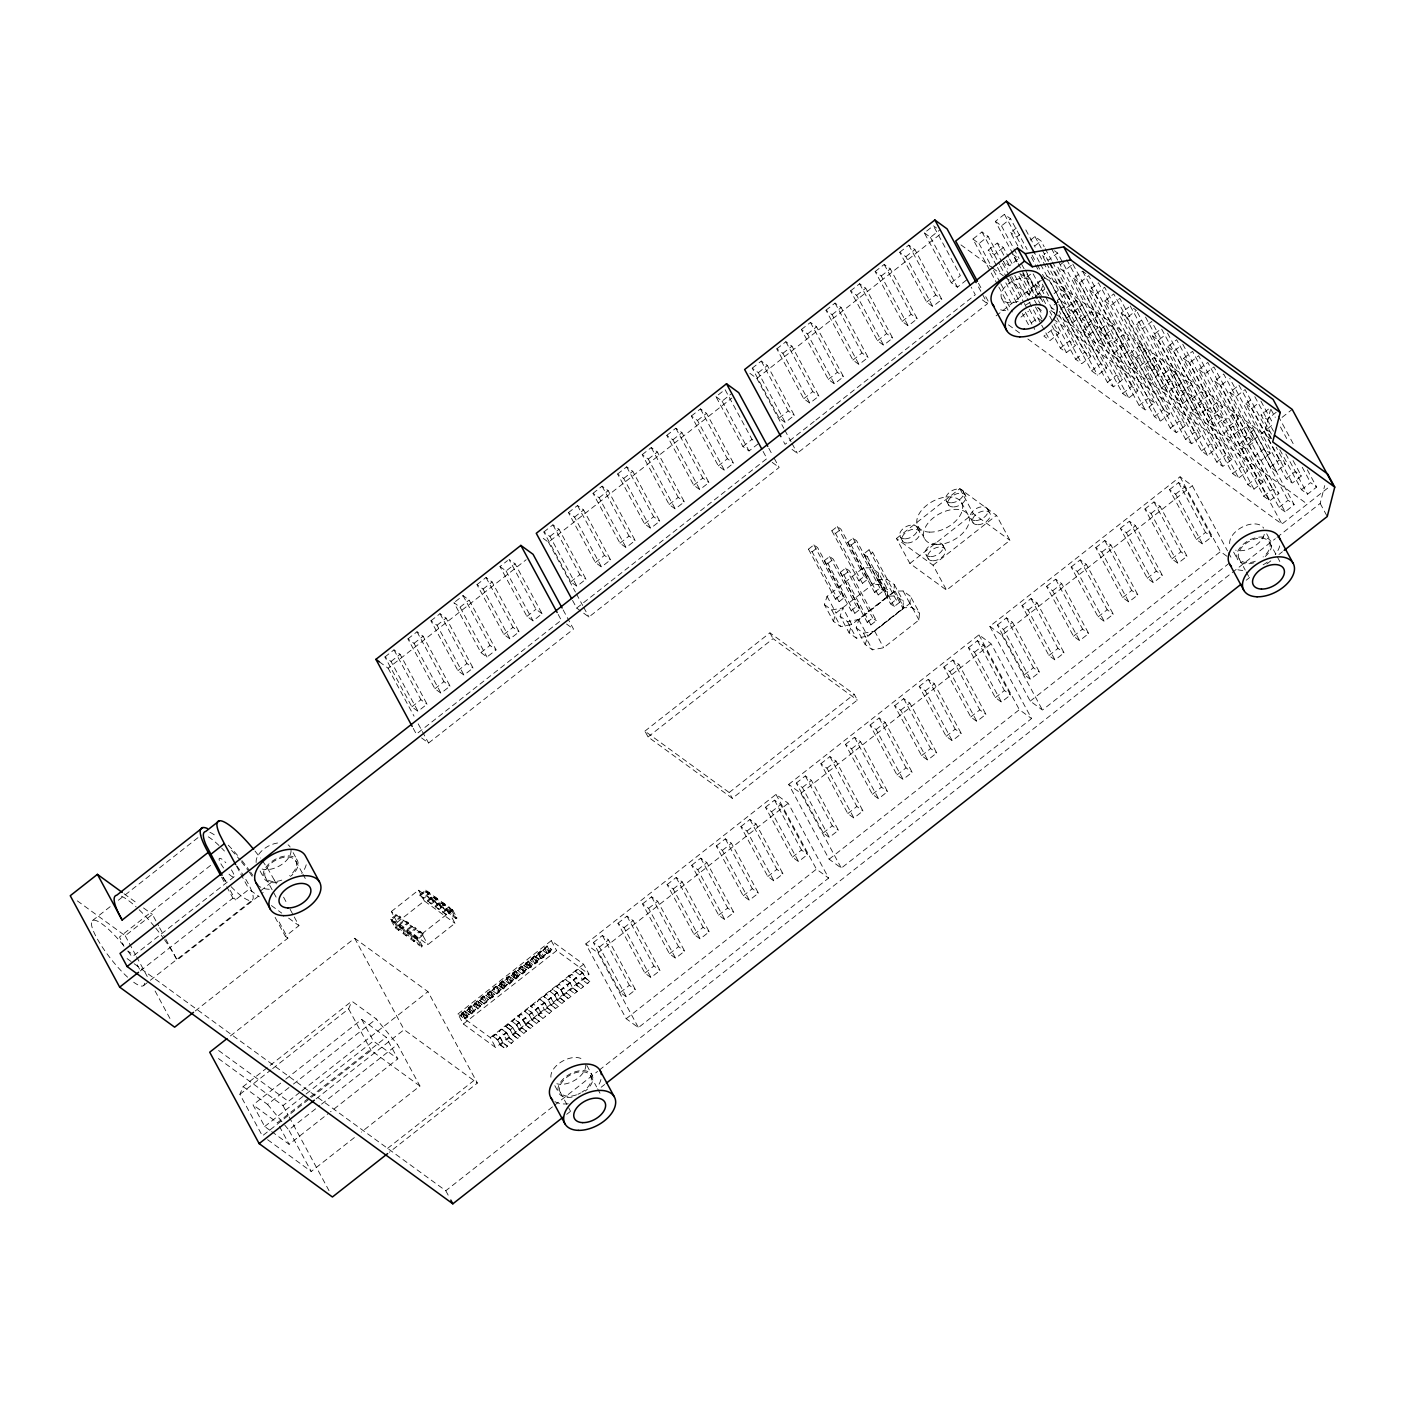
<?xml version="1.0" encoding="UTF-8"?>
<svg xmlns="http://www.w3.org/2000/svg" width="1405" height="1405" viewBox="0 0 1405 1405"><rect width="100%" height="100%" fill="white"/><g stroke="black" fill="none" stroke-linecap="round" stroke-linejoin="round"><path stroke-width="0.75" stroke-dasharray="5 3.75" d="M878.652 573.082L878.195 580.107L887.187 596.739L887.626 589.696L878.652 573.082L871.311 567.743L863.25 567.901L827.053 596.352L824.384 604.624L833.376 621.256L840.699 626.595L851.852 624.505L887.978 596.142L896.039 595.983L903.362 601.322L902.923 608.347L867.588 636.131L856.435 638.204L849.112 632.865L840.12 616.251L842.772 607.979L831.725 609.963L824.384 604.624M833.376 621.256L836.028 612.984L878.986 579.527L887.047 579.369L894.37 584.708L893.931 591.733L858.596 619.5L847.443 621.59L840.12 616.251M918.975 619.974L910.001 603.36L910.44 596.317L903.116 590.978L895.038 591.136L858.841 619.605L856.189 627.859L865.164 644.491L872.505 649.83L883.657 647.74L918.975 619.974L919.432 612.931L910.44 596.317M1270.682 438.184L1265.624 428.841L1270.436 409.944M1277.057 537.307L1320.173 503.429L1324.722 485.586M849.112 632.865L851.764 624.593L842.877 607.891M865.164 644.491L867.833 636.219L904.03 607.75L912.091 607.592L919.432 612.931M419.937 1086.03L371.078 1050.431L262.366 1135.89L239.904 1094.337L243.135 1086.609L351.847 1001.168L376.277 1018.959L397.475 1044.477L419.937 1086.03L361.278 1132.149M272.693 1068.573L348.616 1008.895L351.847 1001.168M384.917 656.978L393.98 649.865L400.091 654.308L427.05 704.168L417.988 711.299L411.876 706.838L384.917 656.978L391.029 661.439L417.988 711.299M407.924 638.889L416.986 631.776L423.098 636.219L450.057 686.079L440.994 693.209L434.883 688.749L407.924 638.889L414.036 643.35L440.994 693.209M430.931 620.799L439.993 613.686L446.105 618.13L473.064 667.99L464.001 675.12L457.907 670.659L430.931 620.799L437.043 625.26L464.001 675.12M455.466 601.533L463.018 595.597L469.112 600.04L496.07 649.9L487.008 657.031L480.914 652.587L453.956 602.727L460.05 607.171L487.008 657.031M476.962 584.638L486.025 577.508L492.119 581.969L519.095 631.828L510.033 638.941L503.921 634.498L476.962 584.638L483.074 589.081L510.033 638.941M542.102 613.739L535.99 609.278L509.031 559.418L515.143 563.879L542.102 613.739L533.039 620.852L526.928 616.409L499.969 566.549L507.521 560.613M543.84 531.968L552.903 524.838L559.014 529.299L585.973 579.159L576.911 586.271L570.799 581.828L543.84 531.968L549.952 536.411L576.911 586.271M568.428 512.632L577.49 505.519L583.602 509.962L610.56 559.822L601.498 566.953L595.386 562.492L568.428 512.632L574.54 517.093L601.498 566.953M593.015 493.313L602.078 486.183L608.189 490.644L635.148 540.504L626.086 547.616L619.974 543.173L593.015 493.313L599.127 497.756L626.086 547.616M617.603 473.994L626.665 466.864L632.777 471.307L659.735 521.167L650.673 528.298L644.561 523.854L617.603 473.994L623.715 478.438L650.673 528.298M642.19 454.658L651.253 447.545L657.364 451.989L684.323 501.848L675.261 508.961L669.149 504.518L642.19 454.658L648.302 459.101L675.261 508.961M666.778 435.339L675.84 428.209L681.952 432.67L708.91 482.53L699.848 489.643L693.736 485.199L666.778 435.339L672.89 439.783L699.848 489.643M691.365 416.003L700.428 408.89L706.539 413.333L733.498 463.193L724.436 470.324L718.324 465.863L691.365 416.003L697.477 420.464L724.436 470.324M758.103 443.857L749.041 450.97L742.929 446.527L715.97 396.667L725.033 389.554L751.991 439.414L755.047 441.627M752.202 368.18L761.264 361.067L767.376 365.511L794.334 415.371L785.272 422.501L779.16 418.04L752.202 368.18L758.314 372.641L785.272 422.501M776.789 348.861L785.852 341.731L791.963 346.192L818.922 396.052L809.86 403.165L803.748 398.721L776.789 348.861L782.901 353.305L809.86 403.165M801.377 329.525L810.439 322.412L816.551 326.856L843.509 376.716L834.447 383.846L828.335 379.385L801.377 329.525L807.489 333.986L834.447 383.846M825.964 310.206L835.027 303.076L841.138 307.537L868.097 357.397L859.035 364.51L852.923 360.066L825.964 310.206L832.076 314.65L859.035 364.51M850.552 290.888L859.614 283.757L865.726 288.201L892.684 338.061L883.622 345.191L877.51 340.748L850.552 290.888L856.664 295.331L883.622 345.191M875.139 271.551L884.202 264.439L890.313 268.882L917.272 318.742L908.21 325.855L902.098 321.411L875.139 271.551L881.251 275.995L908.21 325.855M899.727 252.233L908.789 245.102L914.901 249.563L941.859 299.423L932.797 306.536L926.685 302.093L899.727 252.233L905.839 256.676L932.797 306.536M966.464 280.069L957.402 287.2L951.29 282.739L924.332 232.879L933.394 225.766L936.45 227.996M391.029 661.439L400.091 654.308M414.036 643.35L423.098 636.219M437.043 625.26L446.105 618.13M460.05 607.171L469.112 600.04M483.074 589.081L492.119 581.969M499.969 566.549L506.081 570.992L515.143 563.879M549.952 536.411L559.014 529.299M574.54 517.093L583.602 509.962M599.127 497.756L608.189 490.644M623.715 478.438L632.777 471.307M648.302 459.101L657.364 451.989M672.89 439.783L681.952 432.67M697.477 420.464L706.539 413.333M715.97 396.667L722.082 401.11L731.144 393.997M758.314 372.641L767.376 365.511M782.901 353.305L791.963 346.192M807.489 333.986L816.551 326.856M832.076 314.65L841.138 307.537M856.664 295.331L865.726 288.201M881.251 275.995L890.313 268.882M905.839 256.676L914.901 249.563M924.332 232.879L930.444 237.34L939.506 230.209M379.403 661.878L388.131 668.236L526.173 559.734M543.243 538.378L548.477 542.19L731.865 398.054M749.866 373.326L756.838 378.419L940.226 234.266M92.467 920.574L111.452 905.663M118.354 900.236L201.178 835.132M997.796 285.092L972.91 239.078L981.972 231.948L988.084 236.391L1001.554 261.33M1017.15 261.681L995.372 221.41L1004.434 214.298L1010.546 218.741L1027.125 249.423M972.91 239.078L979.022 243.522L988.084 236.391M995.372 221.41L1001.484 225.871L1010.546 218.741M996.479 265.527L988.172 250.195L997.234 243.065L1003.346 247.526L1008.527 257.115M1017.905 245.963L1010.634 232.545L1016.676 227.786M411.876 706.838L420.938 699.725L427.05 704.168M434.883 688.749L443.945 681.636L450.057 686.079M457.907 670.659L466.952 663.546L473.064 667.99M480.914 652.587L489.976 645.457L496.07 649.9M503.921 634.498L512.983 627.368L519.095 631.828M526.928 616.409L535.99 609.278M570.799 581.828L579.861 574.698L585.973 579.159M595.386 562.492L604.449 555.379L610.56 559.822M619.974 543.173L629.036 536.06L635.148 540.504M644.561 523.854L653.624 516.724L659.735 521.167M669.149 504.518L678.211 497.405L684.323 501.848M693.736 485.199L702.799 478.069L708.91 482.53M718.324 465.863L727.386 458.75L733.498 463.193M742.929 446.527L751.991 439.414M779.16 418.04L788.223 410.927L794.334 415.371M803.748 398.721L812.81 391.591L818.922 396.052M828.335 379.385L837.398 372.272L843.509 376.716M852.923 360.066L861.985 352.954L868.097 357.397M877.51 340.748L886.573 333.617L892.684 338.061M902.098 321.411L911.16 314.299L917.272 318.742M926.685 302.093L935.748 294.962L941.859 299.423M951.29 282.739L960.353 275.626L933.394 225.766M210.574 865.41L119.513 936.995L123.974 946.32M77.345 900.886L125.221 935.765L152.39 914.392L158.572 925.825M1003.346 247.526L994.283 254.639L988.172 250.195M1019.767 234.617L1016.746 236.988L1010.634 232.545M1030.445 240.097L1034.976 236.532L1041.07 240.993L1044.178 246.736M1035.028 245.734L1041.07 240.993M234.161 876.702L133.949 955.435L127.855 950.992M572.555 600.427L576.7 608.084L766.937 458.557L762.792 450.882M814.198 421.412L785.061 444.314L781.953 438.553M815.919 420.06L975.316 294.769L971.154 287.094M1045.513 261.418L1042.405 255.675L1045.425 253.304M421.588 737.941L428.56 743.034L573.521 629.089L567.286 617.585M583.69 613.177L588.923 616.988L779.16 467.444L773.979 457.854M792.051 449.389L797.285 453.2L987.522 303.673L977.16 284.495M140.272 970.943L232.914 898.129L235.425 899.955L249.019 889.26L259.345 896.794M1030.567 274.221L1026.036 277.786L1021.47 274.449M1098.008 327.786L1091.896 323.343L1082.833 330.456L1088.945 334.917L1098.008 327.786L1057.561 253.005L1048.499 260.118L1042.405 255.675M260.733 890.752L274.309 880.074L268.636 870.134A48.385 10.66 51.8 0 0 261.646 859.755M143.433 985.695L148.614 981.621M150.335 980.269L252.145 900.236M1045.583 303.62L1035.204 284.442L1039.735 280.895M1072.84 264.122L1113.269 338.921L1104.207 346.034L1098.113 341.591L1057.666 266.792L1065.218 260.856M996.11 315.844L1043.458 278.629M164.543 939.769A53.267 11.749 51.8 0 1 177.1 960.107L263.174 892.456M1071.33 265.317L1063.778 271.253L1057.666 266.792M1035.819 296.209L1044.863 289.079M1020.961 317.126L1028.513 311.19M1054.101 293.645L1060.143 288.903L1066.255 293.346L1106.683 368.145L1097.639 375.258L1091.527 370.815L1059.388 311.366M1073.543 278.366L1079.655 282.809L1088.717 275.696L1129.146 350.477L1120.084 357.608L1113.989 353.147L1073.543 278.366L1082.605 271.235L1087.189 274.572M1066.255 293.346L1057.192 300.459L1097.639 375.258M1054.101 304.955L1060.143 300.213L1066.255 304.657L1060.213 309.399M1066.957 307.59L1076.019 300.459L1082.131 304.92L1122.577 379.701L1113.515 386.832L1107.403 382.371L1066.957 307.59L1073.069 312.033L1113.515 386.832M1154.33 402.831L1113.884 328.05L1107.772 323.607L1098.728 330.719L1139.156 405.518L1145.268 409.961L1154.33 402.831L1148.219 398.388L1089.419 289.922L1098.482 282.809L1169.592 413.966L1160.53 421.079L1154.436 416.635L1113.989 341.837L1123.052 334.724L1129.163 339.167L1120.101 346.297L1113.989 341.837M1073.069 312.033L1082.131 304.92M1089.419 289.922L1095.531 294.383L1104.593 287.252L1145.022 362.051L1135.978 369.164L1129.866 364.72L1138.928 357.608L1145.022 362.051M1066.342 318.443L1075.405 311.33L1081.516 315.774L1072.454 322.904L1066.342 318.443L1061.161 308.872M275.099 917.342L285.373 936.327L298.966 925.649L288.692 906.664M195.225 1010.985L287.885 938.154L277.575 919.116M1059.054 333.442L1052.942 328.981L1043.88 336.111L1049.992 340.554L1059.054 333.442L1053.873 323.853M1082.236 318.707L1091.299 311.594L1097.393 316.037L1088.331 323.15L1082.236 318.707L1122.665 393.505L1128.777 397.949L1137.839 390.818L1079.655 282.809M1169.592 413.966L1163.481 409.505L1104.699 301.056L1113.744 293.926L1154.19 368.725L1160.302 373.168L1151.239 380.298L1145.128 375.838L1154.19 368.725M1060.371 348.124L1069.433 340.993L1075.545 345.454L1066.483 352.567L1060.371 348.124L1050.009 328.946M808.455 549.162L813.899 544.894L817.552 547.564L844.51 597.424L839.084 601.691L835.413 599.022L808.455 549.162L812.125 551.831L839.084 601.691M831.83 530.791L837.275 526.524L840.928 529.193L867.886 579.053L862.459 583.321L858.789 580.651L831.83 530.791L835.501 533.461L862.459 583.321M812.125 551.831L817.552 547.564M835.501 533.461L840.928 529.193M1137.383 312.314L1176.793 385.181L1167.731 392.311L1161.619 387.85L1121.19 313.069L1128.724 307.133M1098.728 330.719L1104.822 335.163L1113.884 328.05M1121.19 313.069L1127.284 317.512L1136.346 310.4L1131.763 307.063M1075.65 359.241L1084.713 352.128L1090.807 356.571L1081.745 363.684L1075.65 359.241L1055.945 322.799M1098.113 341.591L1107.158 334.46L1113.269 338.921M824.191 560.788L829.617 556.52L833.288 559.19L860.246 609.05L854.82 613.318L851.149 610.648L824.191 560.788L827.861 563.458L854.82 613.318M847.566 542.418L852.993 538.15L856.664 540.82L883.622 590.68L878.195 594.947L874.525 592.278L847.566 542.418L851.219 545.087L878.195 594.947M827.861 563.458L833.288 559.19M851.219 545.087L856.664 540.82M230.42 1035.924L354.675 938.259L427.945 991.649L477.384 1083.062L389.378 1152.241M1207.562 455.343L1201.451 450.882L1161.022 376.101L1170.066 368.971L1176.178 373.431L1216.625 448.213L1207.562 455.343L1136.452 324.186L1144.004 318.25M391.328 911.529L418.514 890.155L449.161 912.495L455.009 923.296L427.822 944.652L397.176 922.33L391.328 911.529L421.992 933.851L427.822 944.652M420.077 895.881L426.312 890.963L429.842 893.527L423.643 898.48L420.077 895.881L419.621 895.055L425.873 890.155L429.456 892.755L434.022 901.255L433.126 901.957L429.614 899.393L425.434 891.666L428.964 894.23L433.126 901.957M399.617 929.689L396.087 927.124L391.907 919.397L395.437 921.961L399.617 929.689L398.721 930.391L395.209 927.827L390.537 919.239L396.772 914.321L400.355 916.921L400.794 917.746L394.559 922.646L391.029 920.099L397.229 915.147L400.794 917.746M1091.527 370.815L1100.589 363.684L1106.683 368.145M1113.989 353.147L1123.052 346.034L1129.146 350.477M419.621 895.055L423.204 897.672L429.456 892.755M390.537 919.239L394.12 921.838L400.355 916.921M840.26 572.397L845.687 568.129L849.358 570.799L876.316 620.659L870.872 624.926L867.219 622.257L840.26 572.397L843.913 575.067L870.872 624.926M869.063 549.759L896.021 599.619L899.692 602.288L894.247 606.556L890.594 603.887L863.618 554.027L869.063 549.759L872.733 552.428L902.923 608.347M397.176 922.33L424.345 900.956L455.009 923.296M427.735 901.466L433.987 896.548L437.517 899.112L431.317 904.065L427.735 901.466L427.296 900.64L433.53 895.74L437.113 898.339L441.697 906.84L440.801 907.542L437.271 904.978L433.091 897.251L436.621 899.815L440.801 907.542M429.614 899.393L430.51 898.691L434.022 901.255M407.274 935.273L403.762 932.709L399.582 924.982L403.095 927.546L407.274 935.273L406.379 935.976L402.866 933.412L398.195 924.806L404.447 919.906L408.012 922.505L408.469 923.331L402.216 928.231L398.686 925.684M644.913 731.127L769.922 632.847L854.205 694.246L857.349 700.059L732.339 798.339L648.056 736.94L644.913 731.127L729.177 792.508L732.339 798.339M843.913 575.067L849.358 570.799M863.618 554.027L867.289 556.696L872.733 552.428M395.209 927.827L396.087 927.124M398.634 925.632L404.886 920.732L408.469 923.331M1129.866 353.41L1138.928 346.28L1145.04 350.741L1185.469 425.522L1176.407 432.652L1170.312 428.191L1129.866 353.41L1135.978 357.853L1176.407 432.652M1167.502 333.09L1207.931 407.872L1198.869 415.002L1192.775 410.541L1152.328 335.76L1161.391 328.63L1231.886 459.347L1222.824 466.46L1216.73 462.017L1176.284 387.218L1185.346 380.105L1191.458 384.549L1182.395 391.661L1176.284 387.218M427.296 900.64L430.861 903.257L437.113 898.339M398.195 924.806L401.777 927.423L408.012 922.505M896.425 538.537L959.826 488.677L996.479 515.372L1009.949 540.31L946.549 590.153L909.896 563.458L896.425 538.537L933.061 565.214L946.549 590.153M648.056 736.94L773.066 638.66L857.349 700.059M435.392 907.05L441.644 902.133L445.174 904.697L438.975 909.65L435.392 907.05L434.953 906.225L441.205 901.325L444.77 903.924L449.354 912.425L448.458 913.127L444.946 910.563L440.766 902.835L444.279 905.4L448.458 913.127M437.271 904.978L438.167 904.276L441.697 906.84M414.949 940.858L411.419 938.294L407.239 930.567L410.769 933.131L414.949 940.858L414.053 941.561L410.523 938.997L405.869 930.391L412.104 925.491L415.687 928.09L416.126 928.916L409.874 933.816L406.344 931.269L412.543 926.299L416.126 928.916M402.866 933.412L403.762 932.709M1135.978 357.853L1145.04 350.741M1152.328 335.76L1158.44 340.203L1165.992 334.267M1107.403 382.371L1116.466 375.258L1122.577 379.701M434.953 906.225L438.536 908.824L444.77 903.924M405.869 930.391L409.435 933.008L415.687 928.09M835.413 599.022L840.857 594.754L844.51 597.424M858.789 580.651L864.233 576.384L867.886 579.053M452.884 910.317L446.632 915.235L442.628 911.81L448.862 906.91L452.445 909.509L457.011 918.009L456.133 918.712L452.603 916.148L448.423 908.42L451.953 910.984L456.133 918.712M444.946 910.563L445.842 909.86L449.354 912.425M414.018 936.836L414.914 936.151L418.427 938.716L422.606 946.443L421.711 947.146L418.198 944.582L413.527 935.976L419.779 931.076L423.344 933.675L423.783 934.501L417.548 939.401L414.018 936.854L420.218 931.884L423.783 934.501M443.067 912.635L449.301 907.718L452.832 910.282M410.523 938.997L411.419 938.294M1145.145 364.527L1154.19 357.414L1160.302 361.858L1200.748 436.656L1191.686 443.769L1185.574 439.326L1145.145 364.527L1151.239 368.988L1160.302 361.858M1231.886 459.347L1225.775 454.886L1167.59 346.877L1176.652 339.747L1217.099 414.545L1223.211 418.989L1214.148 426.119L1208.037 421.658L1217.099 414.545M442.628 911.81L446.193 914.409L452.445 909.509M421.992 933.851L449.161 912.495M413.527 935.976L417.109 938.593L423.344 933.675M452.603 916.148L453.499 915.445L457.011 918.009M418.198 944.582L419.076 943.879L422.606 946.443M1167.59 346.877L1173.702 351.32L1181.254 345.384M1122.665 393.505L1131.727 386.375L1137.839 390.818M909.896 563.458L973.314 513.615L1009.949 540.31M851.149 610.648L856.576 606.38L860.246 609.05M874.525 592.278L879.952 588.01L883.622 590.68M239.904 1094.337L270.972 1069.925M1253.98 489.151L1183.484 358.451L1192.529 351.32L1263.042 482.02L1253.98 489.151L1247.868 484.707L1207.422 409.909L1216.484 402.796L1222.596 407.239L1213.534 414.352L1207.422 409.909M1176.178 373.431L1167.116 380.544L1161.022 376.101M1183.484 358.451L1189.578 362.894L1198.641 355.764L1239.087 430.562L1230.025 437.675L1223.913 433.232L1232.975 426.119L1239.087 430.562M933.061 565.214L996.479 515.372M1139.156 405.518L1148.219 398.388M1161.619 387.85L1170.681 380.737L1176.793 385.181M269.936 1130.322L264.702 1126.511L253.023 1104.892L284.073 1080.48M285.812 1079.128L361.735 1019.45L386.164 1037.241L397.843 1058.843L330.544 1111.741M867.219 622.257L872.646 617.989L876.316 620.659M890.594 603.887L896.021 599.619M1263.042 482.02L1256.931 477.577L1198.746 369.568L1207.808 362.437L1248.237 437.236L1254.349 441.679L1245.287 448.81L1239.192 444.349L1248.237 437.236M243.135 1086.609L267.565 1104.418L291.713 1085.415M293.452 1084.063L376.277 1018.959M856.189 627.859L863.513 633.198L874.665 631.126L910.001 603.36M1154.436 416.635L1163.481 409.505M1192.055 396.298L1185.943 391.855L1176.898 398.985L1182.992 403.428L1192.055 396.298L1151.626 321.517L1142.564 328.63L1136.452 324.186M218.442 1058.562L283.002 1105.594L300.266 1092.019M301.987 1090.666L427.945 991.649M264.702 1126.511L304.393 1095.303M306.114 1093.951L373.414 1041.052L397.843 1058.843M1192.16 398.792L1201.222 391.661L1207.334 396.122L1198.272 403.235L1192.16 398.792L1232.607 473.573L1238.701 478.034L1247.763 470.903L1189.578 362.894M1285.118 511.841L1279.024 507.398L1238.578 432.6L1247.64 425.487L1253.752 429.93L1294.181 504.711L1285.118 511.841L1214.623 381.141L1223.685 374.011L1276.442 471.5L1285.505 464.37L1276.161 447.106M308.503 1098.271L277.452 1122.7L253.023 1104.892M310.242 1096.919L386.164 1037.241M1214.623 381.141L1220.734 385.585L1228.286 379.649M316.09 1098.851L404.096 1029.672L477.384 1083.062M1170.312 428.191L1179.375 421.079L1185.469 425.522M1192.775 410.541L1201.819 403.428L1207.931 407.872M354.376 1137.576L311.225 1171.471L288.763 1129.936L319.831 1105.507M321.552 1104.154L397.475 1044.477M1276.442 471.5L1270.331 467.04L1229.884 392.258L1237.436 386.322M729.177 792.508L854.205 694.246M1185.574 439.326L1194.636 432.196L1200.748 436.656M271.674 1131.587L289.131 1144.302L328.823 1113.111M457.942 1014.006L551.252 940.665L583.619 964.251L589.011 974.209L495.702 1047.568L463.334 1023.982L457.942 1014.006L490.31 1037.592L495.702 1047.568M461.859 1012.952L466.601 1016.605L462.052 1013.304L464.985 1011.372L460.471 1015.2L465.02 1018.52L467.707 1016.43L464.774 1018.344L461.859 1012.952L464.581 1010.81L469.323 1014.48L464.739 1018.274M468.199 1007.965L470.921 1005.822L475.663 1009.492L471.079 1013.286L468.199 1007.965L472.941 1011.635L468.392 1008.316L471.061 1006.208M477.893 1008.913L474.539 1002.977L477.261 1000.834L481.81 1004.154L477.893 1008.913L473.151 1005.242L477.7 1001.484L474.767 1003.398M481.371 998.604L484.005 996.426L486.955 1001.783L484.233 1003.925L480.879 997.989L483.601 995.846L488.343 999.517L483.759 1003.311M487.219 993.001L491.961 996.672L487.412 993.353L490.345 991.438L493.296 996.795L490.573 998.937L487.219 993.001L489.941 990.876L494.683 994.529L490.099 998.323M494.051 988.628L496.685 986.45L499.636 991.825L496.931 993.95L493.559 988.014L496.281 985.889L501.023 989.559L496.439 993.353M499.899 983.043L502.621 980.901L507.363 984.571L502.779 988.365L499.899 983.043L504.641 986.696L500.092 983.395L502.779 981.287L507.363 984.571M509.611 983.974L506.467 978.477L509.365 976.493L504.869 980.321L509.611 983.974L512.316 981.849L507.574 978.179L512.14 981.498L509.154 983.447L506.239 978.056L508.961 975.913L513.703 979.584L509.119 983.377M512.597 973.068L515.301 970.925L520.043 974.596L515.459 978.389L512.597 973.068L517.339 976.738L512.772 973.419L515.459 971.312L520.043 974.596M519.148 968.502L522.045 966.517L525.013 971.874L522.291 974.016L518.937 968.08L521.641 965.955L526.383 969.608L521.799 973.402L524.732 971.487M525.277 963.092L530.019 966.763L525.452 963.444L528.438 961.6L531.353 966.886L528.631 969.029L525.277 963.092L527.981 960.967L532.723 964.62L528.14 968.414M534.971 964.041L531.617 958.105L534.339 955.98L538.888 959.299L534.497 963.444L537.43 961.529L532.952 958.245L537.694 961.916L534.971 964.041L530.229 960.37L534.778 956.612M537.957 953.134L540.679 950.992L545.421 954.662L540.837 958.456L537.957 953.134L542.699 956.787L538.15 953.486C549.741 946.39 527.138 957.771 541.311 959.053L544.034 956.928L540.679 950.992M550.11 951.554L547.212 953.538L544.297 948.147L547.019 946.004L551.761 949.675L547.177 953.468M462.052 1013.286L464.721 1011.196L469.323 1014.48M481.072 998.34L483.742 996.233M487.412 993.353L490.082 991.245L494.683 994.529M493.752 988.365L496.422 986.275L501.023 989.559M506.432 978.407L509.119 976.299L513.703 979.584M519.112 968.431L521.799 966.324L526.383 969.608M531.793 958.456L534.339 955.98M468.427 1008.386L471.325 1006.384M500.127 983.465L503.025 981.463M512.807 973.489L515.705 971.505M525.505 963.514L528.385 961.529L523.889 965.358L528.631 969.029M531.845 958.526L534.725 956.542L537.694 961.916M538.185 953.556L541.066 951.554M470.921 1005.822L474.275 1011.758L471.553 1013.883L466.811 1010.23L471.36 1006.472M484.233 1003.925L479.491 1000.255L484.04 996.496M490.573 998.937L485.831 995.267L490.38 991.508M499.636 991.825C497.458 982.113 485.147 997.48 496.72 986.521M502.621 980.901L505.976 986.837L503.271 988.962L498.529 985.309L503.06 981.533M515.301 970.925L518.673 976.861L515.951 979.004L511.209 975.333L515.74 971.575M525.013 971.874L520.447 968.554L517.743 970.697L522.08 966.587M542.91 950.412L547.651 954.083L550.374 951.94L545.825 948.621L542.91 950.412L547.458 946.654L544.525 948.568L547.16 946.39L551.761 949.675M460.664 1015.552L463.387 1013.427L467.935 1016.746L465.213 1018.871L460.471 1015.2M467.004 1010.581L469.533 1008.088L474.275 1011.758M473.344 1005.594L476.067 1003.451L480.615 1006.77M479.685 1000.606L482.214 998.112L486.955 1001.783M486.025 995.618L488.747 993.493L493.296 996.795M498.705 985.66L501.427 983.518L505.976 986.837M507.767 978.53L504.869 980.321M511.402 975.685L514.107 973.542L518.673 976.861M524.083 965.709L526.805 963.584L531.353 966.886M533.145 958.596L530.229 960.37M536.763 955.751L539.292 953.257L544.034 956.928M466.407 1016.254L469.13 1014.129M472.747 1011.284L475.663 1009.492M474.539 1002.977L479.087 1006.296L481.81 1004.154M491.768 996.321L494.49 994.178M500.83 989.208L498.301 991.684L493.559 988.014M504.465 986.345L507.17 984.22M513.51 979.232L510.981 981.726L506.239 978.056M517.145 976.387L519.85 974.245M526.208 969.257L523.679 971.751L518.937 968.08M529.826 966.412L532.723 964.62M538.888 959.299L536.359 961.775L531.617 958.105M542.506 956.436L545.421 954.662M551.568 949.323L549.039 951.817L544.297 948.147M1223.316 421.482L1232.361 414.352L1238.472 418.813L1229.41 425.926L1223.316 421.482L1263.745 496.264L1269.857 500.724L1278.919 493.594L1220.734 385.585M1293.074 460.594L1301.381 475.944L1292.319 483.057L1286.207 478.613L1245.778 403.815L1253.313 397.896M471.114 1013.356L474.012 1011.372L471.36 1013.532L466.811 1010.23M483.794 1003.381L486.692 1001.396L484.058 1003.574L479.491 1000.255M490.134 998.393L493.032 996.408L488.747 993.493M496.474 993.423L499.372 991.421L496.738 993.598M502.814 988.435L505.712 986.45M515.512 978.46L518.392 976.475M528.192 968.502L531.072 966.5L528.438 968.677L523.889 965.358M540.872 958.526L543.77 956.542M493.067 996.479L490.398 998.586L485.831 995.267M509.418 983.641L512.087 981.533M522.098 973.665L524.785 971.558M534.778 963.69L537.465 961.6M543.805 956.612L541.118 958.702L536.569 955.4M547.458 953.732L550.145 951.624L545.825 948.621M463.334 1023.982L556.643 950.641L589.011 974.209M1245.778 403.815L1251.873 408.275L1259.424 402.339M1201.451 450.882L1210.513 443.769L1216.625 448.213M585.762 943.914L775.999 794.387L788.223 803.274L828.651 878.072L638.414 1027.599L626.191 1018.713L585.762 943.914L597.968 952.818L638.414 1027.599M788.679 784.412L978.934 634.867L991.14 643.771L1031.586 718.552L841.332 868.097L829.126 859.193L788.679 784.412L800.903 793.316L841.332 868.097M1229.27 563.177L1042.457 710.017L1030.234 701.113L989.805 626.331L1180.042 476.787L1192.265 485.691L1227.513 550.883M1271.402 434.127L1261.04 414.949L1270.102 407.819L1275.283 417.408M593.349 942.579L602.394 935.467L608.506 939.91L635.464 989.77L626.402 996.9L620.308 992.439L593.349 942.579L599.443 947.04L626.402 996.9M617.937 923.261L626.981 916.13L633.093 920.591L660.051 970.451L650.989 977.564L644.895 973.121L617.937 923.261L624.031 927.704L650.989 977.564M642.524 903.924L651.569 896.812L657.681 901.255L684.639 951.115L675.577 958.245L669.482 953.784L642.524 903.924L648.618 908.385L675.577 958.245M667.094 884.606L676.156 877.475L682.268 881.936L709.226 931.796L700.164 938.909L694.07 934.466L667.094 884.606L673.206 889.049L700.164 938.909M691.682 865.287L700.744 858.156L706.856 862.6L733.814 912.46L724.752 919.59L718.64 915.147L691.682 865.287L697.793 869.73L724.752 919.59M716.269 845.951L725.331 838.838L731.443 843.281L758.401 893.141L749.339 900.254L743.227 895.81L716.269 845.951L722.381 850.394L749.339 900.254M740.856 826.632L749.919 819.501L756.031 823.962L782.989 873.822L773.927 880.935L767.815 876.492L740.856 826.632L746.968 831.075L773.927 880.935M765.462 807.278L774.524 800.165L780.636 804.608L807.594 854.468L798.532 861.599L792.42 857.138L765.462 807.278L771.573 811.739L798.532 861.599M796.266 783.077L805.328 775.946L811.44 780.407L838.399 830.267L829.336 837.38L823.225 832.937L796.266 783.077L802.378 787.52L829.336 837.38M820.854 763.74L829.916 756.628L836.028 761.071L862.986 810.931L853.924 818.061L847.812 813.6L820.854 763.74L826.965 768.201L853.924 818.061M845.441 744.422L854.503 737.309L860.615 741.752L887.574 791.612L878.511 798.725L872.4 794.282L845.441 744.422L851.553 748.865L878.511 798.725M870.029 725.103L879.091 717.973L885.203 722.416L912.161 772.293L903.099 779.406L896.987 774.963L870.029 725.103L876.14 729.546L903.099 779.406M894.616 705.767L903.678 698.654L909.79 703.097L936.749 752.957L927.686 760.087L921.575 755.627L894.616 705.767L900.728 710.227L927.686 760.087M919.204 686.448L928.266 679.318L934.36 683.778L961.336 733.638L952.274 740.751L946.162 736.308L919.204 686.448L925.315 690.891L952.274 740.751M943.791 667.112L952.853 659.999L958.948 664.442L985.906 714.302L976.861 721.432L970.75 716.972L943.791 667.112L949.903 671.572L976.861 721.432M968.396 647.775L977.458 640.662L983.553 645.106L1010.511 694.966L1001.466 702.078L995.355 697.635L968.396 647.775L974.508 652.219L1001.466 702.078M997.374 624.997L1006.437 617.866L1012.548 622.327L1039.507 672.187L1030.445 679.3L1024.35 674.857L997.374 624.997L1003.486 629.44L1030.445 679.3M1021.962 605.66L1031.024 598.548L1037.136 602.991L1064.094 652.851L1055.032 659.981L1048.938 655.52L1021.962 605.66L1028.074 610.121L1055.032 659.981M1046.549 586.342L1055.612 579.211L1061.723 583.672L1088.682 633.532L1079.62 640.645L1073.508 636.202L1046.549 586.342L1052.661 590.785L1079.62 640.645M1071.137 567.005L1080.199 559.893L1086.311 564.336L1113.269 614.196L1104.207 621.326L1098.095 616.865L1071.137 567.005L1077.249 571.466L1104.207 621.326M1095.724 547.687L1104.787 540.574L1110.898 545.017L1137.857 594.877L1128.795 601.99L1122.683 597.547L1095.724 547.687L1101.836 552.13L1128.795 601.99M1120.312 528.368L1129.374 521.237L1135.486 525.681L1162.444 575.541L1153.382 582.671L1147.27 578.228L1120.312 528.368L1126.424 532.811L1153.382 582.671M1144.899 509.031L1153.962 501.919L1160.073 506.362L1187.032 556.222L1177.97 563.335L1171.858 558.891L1144.899 509.031L1151.011 513.475L1177.97 563.335M1169.504 489.695L1178.567 482.565L1184.678 487.026L1211.637 536.886L1202.575 543.998L1196.463 539.555L1169.504 489.695L1175.616 494.139L1202.575 543.998M1253.752 429.93L1244.69 437.043L1238.578 432.6M1276.197 412.28L1267.152 419.393L1261.04 414.949M599.443 947.04L608.506 939.91M624.031 927.704L633.093 920.591M648.618 908.385L657.681 901.255M673.206 889.049L682.268 881.936M697.793 869.73L706.856 862.6M722.381 850.394L731.443 843.281M746.968 831.075L756.031 823.962M771.573 811.739L780.636 804.608M802.378 787.52L811.44 780.407M826.965 768.201L836.028 761.071M851.553 748.865L860.615 741.752M876.14 729.546L885.203 722.416M900.728 710.227L909.79 703.097M925.315 690.891L934.36 683.778M949.903 671.572L958.948 664.442M974.508 652.219L983.553 645.106M1003.486 629.44L1012.548 622.327M1028.074 610.121L1037.136 602.991M1052.661 590.785L1061.723 583.672M1077.249 571.466L1086.311 564.336M1101.836 552.13L1110.898 545.017M1126.424 532.811L1135.486 525.681M1151.011 513.475L1160.073 506.362M1175.616 494.139L1184.678 487.026M1216.73 462.017L1225.775 454.886M490.31 1037.592L583.619 964.251M597.968 952.818L788.223 803.274M800.903 793.316L991.14 643.771M989.805 626.331L1002.011 635.218L1192.265 485.691M500.338 1037.768L497.704 1039.946L492.892 1036.24L495.596 1034.098L500.145 1037.417L503.078 1042.809M506.731 1032.851L502.129 1029.461L499.232 1031.252L501.936 1029.11L506.502 1032.429L509.418 1037.821L506.625 1040.121L503.78 1034.572L506.502 1032.429M508.276 1024.122L513.071 1027.863L510.384 1029.97L505.747 1026.616L508.276 1024.122L512.843 1027.441L515.758 1032.851M511.912 1021.277L516.741 1024.983L519.376 1022.805L514.81 1019.486L512.105 1021.628L514.634 1019.134L519.183 1022.454L522.028 1028.021L526.594 1031.34L523.872 1033.483L519.13 1029.707M518.252 1016.289L520.974 1014.164L525.716 1017.817L523.082 1019.995C508.768 1009.545 527.103 1021.189 525.769 1024.983M524.592 1011.301L529.422 1015.025L532.056 1012.847L527.49 1009.528L524.785 1011.653L527.314 1009.176L531.863 1012.496L534.725 1018.045L539.274 1021.365L536.552 1023.507L531.81 1019.837M530.932 1006.331L533.654 1004.189L538.396 1007.859L535.762 1010.037C521.448 999.587 539.783 1011.231 538.449 1015.007M544.771 1002.942L540.187 999.552L537.272 1001.343L539.994 999.201L544.543 1002.52L547.458 1007.912L544.683 1010.213L541.821 1004.663L544.543 1002.52L547.406 1008.088L551.954 1011.407L549.232 1013.532L544.49 1009.861L547.16 1007.666L551.954 1011.407M543.612 996.356L546.334 994.213L551.076 997.884L548.442 1000.061L543.612 996.356L548.161 999.675L551.023 1005.242L555.572 1008.544L558.294 1006.419L555.379 1008.193L550.83 1004.786L553.517 1002.678L558.294 1006.419M549.952 991.368L554.782 995.074L557.416 992.896L552.868 989.577L549.952 991.368L552.674 989.225L557.223 992.545L560.086 998.112L564.634 1001.431L561.912 1003.574L557.17 999.903L559.857 997.691L564.634 1001.431M556.292 986.38L559.014 984.255L563.791 987.996L561.122 990.086L556.292 986.38L560.858 989.7L563.704 995.267L568.252 998.586L570.974 996.444L568.077 998.235L563.51 994.81L566.197 992.703L570.974 996.444M570.149 983.008L565.548 979.619L562.632 981.392L565.354 979.267L569.903 982.587L572.766 988.154L577.315 991.456L574.592 993.598L569.85 989.928L572.538 987.715L577.315 991.456M568.972 976.422L571.694 974.28L576.489 978.021L573.802 980.128C559.489 969.678 577.841 981.322 576.489 985.098M575.33 971.435L580.142 975.14L582.776 972.963L578.228 969.643L575.33 971.435L578.035 969.292L582.583 972.611L585.516 978.003L582.724 980.321L579.879 974.754L582.583 972.611M493.067 1036.574L495.789 1034.449L500.391 1037.838M505.747 1026.616L508.469 1024.473M518.445 1016.64L520.974 1014.164M531.125 1006.683L533.654 1004.189M543.805 996.707L546.334 994.213M556.485 986.732L559.014 984.255M569.165 976.774L571.694 974.28M1056.244 314.316L1241.493 449.266L1273.615 424.011M1282.08 417.373L1292.214 409.399M492.892 1036.24L497.44 1039.542L500.145 1037.417L503.008 1042.984L507.556 1046.286L504.852 1048.429L500.11 1044.758L502.779 1042.545L507.556 1046.286M505.572 1026.265L510.12 1029.584L512.843 1027.441M519.183 1022.454L516.46 1024.596L519.323 1030.164L522.063 1027.793M522.801 1019.608L525.523 1017.466L528.368 1023.033L532.934 1026.352L530.212 1028.495L525.663 1025.176L522.783 1019.749M534.743 1017.817L532.003 1020.188L529.123 1014.761L531.863 1012.496M535.481 1009.633L538.203 1007.508L541.118 1012.9L538.15 1014.849M548.161 999.675L550.883 997.532L553.798 1002.942M557.223 992.545L554.501 994.687L557.364 1000.255L560.103 997.884M560.858 989.7L563.563 987.557L566.426 993.124M569.903 982.587L567.198 984.712L570.044 990.279L572.783 987.908M573.539 979.724L576.243 977.599L579.106 983.166M497.458 1039.753L500.092 1037.575M503.798 1034.765L506.432 1032.587L509.348 1037.996L513.896 1041.316L511.192 1043.441L506.45 1039.665L509.119 1037.575L513.896 1041.316M510.138 1029.777L512.772 1027.599L515.688 1033.009L520.254 1036.328L517.532 1038.453L512.983 1035.151L510.12 1029.584M516.478 1024.807L519.112 1022.629M522.818 1019.819L525.751 1017.905M529.158 1014.832L531.793 1012.654M535.498 1009.844L538.431 1007.929M541.838 1004.856L544.473 1002.678M548.178 999.868L551.111 997.954M554.518 994.898L557.153 992.72M560.858 989.91L563.51 987.733M569.85 982.745L567.216 984.923L569.85 989.823M573.556 979.935L576.191 977.757M579.896 974.947L582.531 972.769L585.446 978.179L589.995 981.498L587.29 983.623L582.548 979.97L585.218 977.757L589.995 981.498M506.696 1032.78L504.044 1034.958L499.232 1031.252M544.736 1002.871L542.102 1005.049L537.272 1001.343M570.096 982.938L567.462 985.116L562.632 981.392M519.165 1029.777L521.799 1027.599L526.594 1031.34M531.845 1019.802L534.48 1017.624L539.274 1021.365M538.185 1014.814L540.82 1012.636L545.614 1016.377L542.892 1018.52L538.343 1015.2M500.285 1045.109L503.043 1042.738M512.983 1035.151L515.723 1032.763M525.663 1025.176L528.403 1022.805M551.023 1005.242L553.763 1002.854M563.704 995.267L566.443 992.896M576.208 984.94L579.141 982.92M1232.607 473.573L1241.669 466.46L1247.763 470.903M500.11 1044.653L504.658 1048.077L507.381 1045.935M513.721 1040.965L511.192 1043.441M520.061 1035.977L515.459 1032.587L512.825 1034.765L517.339 1038.102L520.254 1036.328M526.401 1030.989L523.872 1033.483M532.741 1026.001L528.14 1022.612L525.505 1024.789L530.019 1028.144L532.934 1026.352M539.081 1021.014L536.552 1023.507M538.15 1014.744L542.699 1018.168L545.614 1016.377M551.761 1011.056L549.232 1013.532M564.441 1001.08L561.912 1003.574M577.121 991.105L574.592 993.598M583.655 986.486L578.878 982.727L576.243 984.905L580.757 988.259L583.655 986.486L580.95 988.611L576.384 985.291M589.819 981.147L587.29 983.623M1270.225 453.253L1261.163 460.366L1255.069 455.923L1264.114 448.81L1270.225 453.253L1229.797 378.454M387.604 1148.359L473.906 1080.533M1247.868 484.707L1256.931 477.577M1270.331 467.04L1279.393 459.927L1285.505 464.37M620.308 992.439L629.352 985.327L635.464 989.77M644.895 973.121L653.94 965.99L660.051 970.451M669.482 953.784L678.527 946.671L684.639 951.115M694.07 934.466L703.115 927.335L709.226 931.796M718.64 915.147L727.702 908.016L733.814 912.46M743.227 895.81L752.29 888.698L758.401 893.141M767.815 876.492L776.877 869.361L782.989 873.822M792.42 857.138L801.482 850.025L807.594 854.468M823.225 832.937L832.287 825.806L838.399 830.267M847.812 813.6L856.874 806.488L862.986 810.931M872.4 794.282L881.462 787.169L887.574 791.612M896.987 774.963L906.049 767.832L912.161 772.293M921.575 755.627L930.637 748.514L936.749 752.957M946.162 736.308L955.224 729.177L961.336 733.638M970.75 716.972L979.812 709.859L985.906 714.302M995.355 697.635L1004.417 690.522L1010.511 694.966M1024.35 674.857L1033.395 667.726L1039.507 672.187M1048.938 655.52L1057.983 648.408L1064.094 652.851M1073.508 636.202L1082.57 629.071L1088.682 633.532M1098.095 616.865L1107.158 609.752L1113.269 614.196M1122.683 597.547L1131.745 590.434L1137.857 594.877M1147.27 578.228L1156.333 571.097L1162.444 575.541M1171.858 558.891L1180.92 551.779L1187.032 556.222M1196.463 539.555L1205.525 532.425L1211.637 536.886M1263.745 496.264L1272.807 489.151L1278.919 493.594M1286.207 478.613L1295.27 471.5L1301.381 475.944M626.191 1018.713L816.446 869.168L828.651 878.072M829.126 859.193L1019.363 709.665L1031.586 718.552M1030.234 701.113L1220.488 551.585L1229.199 557.926M1279.024 507.398L1288.069 500.268L1294.181 504.711M1301.469 489.73L1310.531 482.618L1316.643 487.061L1307.581 494.191L1301.469 489.73L1279.709 449.459M1027.863 338.991L1281.922 524.065L1329.499 486.674M127.082 958.579L445.789 1190.737L552.709 1106.683M554.431 1105.331L597.547 1071.435M599.268 1070.083L1230.499 573.907M1232.22 572.555L1275.336 538.659M566.689 1114.341L570.131 1111.636M601.182 1087.224L604.624 1084.52M1246.2 580.23L1249.642 577.508M1266.889 563.949L1272.069 559.893M1278.954 554.466L1282.414 551.761M1054.505 250.775L1057.561 253.005M1104.699 301.056L1110.793 305.5L1119.855 298.387L1160.302 373.168M1198.746 369.568L1204.858 374.011L1213.902 366.898L1254.349 441.679M1229.884 392.258L1235.996 396.702L1245.058 389.589L1272.017 439.449M1265.624 428.841L1270.945 432.705M1046.848 275.977L1271.455 439.589M1044.266 277.329L1050.378 281.773L1090.807 356.571M1035.204 284.442L1041.316 288.903M1051.081 307.326L1054.136 309.557M960.967 244.909L990.964 266.757M992.72 268.056L1003.311 275.766M1005.067 277.048L1029.777 295.032M1050.94 310.47L1054.47 313.034M1037.347 307.484L1042.65 311.33M1053.241 319.04L1307.3 504.114M1042.264 321.201L1037.68 317.864L1028.618 324.976L1022.401 313.473M982.288 299.862L987.522 303.673M1008.456 324.854L1020.803 333.846M772.188 462.368L779.16 467.444M887.626 589.696L880.303 584.357L872.242 584.515L863.25 567.901M576.7 608.084L581.933 611.913M566.531 624.013L573.521 629.089M539.081 959.65L534.48 956.366L537.202 961.406M531.16 966.535L526.805 963.584M524.82 971.522L520.447 968.554M517.549 970.346L522.291 974.016M557.17 999.798L554.747 995.003M511.209 975.333L515.758 978.653L518.445 976.545L514.107 973.542M498.529 985.309L503.078 988.611L505.747 986.521L501.427 983.518M492.189 990.279L496.931 993.95M531.81 1019.731L529.141 1014.621M480.879 997.989L485.621 1001.66L488.343 999.517M482.003 1004.505L477.401 1001.221L474.732 1003.328L479.087 1006.296M480.422 1006.419L476.067 1003.451M473.151 1005.242L477.718 1008.562L480.387 1006.454L477.261 1000.834M467.742 1016.395L463.387 1013.427M271.411 905.575L281.738 913.11M288.622 918.132L298.966 925.649M285.373 936.327L287.885 938.154M124.026 893.738L136.443 902.783M143.521 907.946L152.39 914.392M218.6 1050.501L288.394 1101.344M267.6 1139.701L311.225 1171.471M267.565 1104.418L283.459 1123.543M284.793 1125.142L288.763 1129.936M1278.287 416.108L1293.829 444.876M1307.317 469.797L1316.643 487.061M1280.464 426.997L1286.681 438.501M1302.242 467.268L1310.531 482.618M1320.173 503.429L1327.251 516.513M1260.935 401.145L1273.387 424.17M1254.823 396.702L1273.492 431.212M1285.803 453.92L1307.581 494.191M1251.873 408.275L1292.319 483.057M1238.947 385.128L1279.393 459.927M1247.64 425.487L1288.069 500.268M1232.361 414.352L1272.807 489.151M1229.41 425.926L1269.857 500.724M1241.493 449.266L1281.922 524.065M1182.764 344.207L1223.211 418.989M1173.702 351.32L1214.148 426.119M1198.272 403.235L1238.701 478.034M1266.695 533.777L1270.735 541.259M1269.295 542.067L1276.442 555.256M1277.461 557.135L1280.517 562.79M1158.44 340.203L1198.869 415.002M1145.514 317.073L1185.943 391.855M1170.066 368.971L1222.824 466.46M1130.235 305.939L1182.992 403.428M1154.19 357.414L1194.636 432.196M1127.284 317.512L1167.731 392.311M1138.928 346.28L1191.686 443.769M1239.122 558.786L1245.234 570.096M1246.253 571.976L1250.327 579.527M1095.531 294.383L1135.978 369.164M1082.605 271.235L1123.052 346.034M1233.643 552.112L1237.682 559.594M1120.101 346.297L1160.53 421.079M1228.55 552.797L1232.694 560.472M1066.729 259.679L1107.158 334.46M1104.822 335.163L1145.268 409.961M1091.299 311.594L1131.727 386.375M1180.042 476.787L1220.488 551.585M1178.567 482.565L1205.525 532.425M1051.449 248.545L1057.684 260.066M1058.72 261.98L1104.207 346.034M1076.019 300.459L1128.777 397.949M1045.215 248.667L1051.449 260.171M1052.486 262.085L1081.516 315.774M1050.571 263.964L1088.945 334.917M1034.976 236.532L1041.193 248.053M1042.229 249.967L1048.446 261.471M1049.482 263.385L1075.405 311.33M1046.549 263.35L1100.589 363.684M1025.808 229.876L1035.134 247.122M1039.296 254.797L1066.255 304.657M1033.061 250.02L1039.577 262.542M1040.613 264.474L1072.454 322.904M1058.79 304.183L1084.713 352.128M1032.131 255.166L1036.275 262.84M1037.312 264.755L1041.456 272.43M1042.492 274.344L1045.619 280.104M1031.27 257.097L1034.396 262.858M1035.432 264.772L1038.541 270.515M1004.434 214.298L1022.963 248.492M1042.37 284.073L1048.587 295.594M1058.949 314.755L1075.545 345.454M1033.149 273.87L1055.963 316.072M1056.859 317.671L1081.745 363.684M1153.962 501.919L1180.92 551.779M1049.728 311.295L1051.801 315.142M1001.484 225.871L1012.882 246.964M1013.918 248.878L1019.099 258.467M1025.334 269.971L1039.226 295.331M1040.244 297.21L1043.3 302.865M1021.734 264.403L1025.878 272.061M1026.915 273.993L1040.385 298.914M1049.728 316.178L1052.837 321.921M1018.186 263.613L1037.452 298.879M1038.488 300.793L1041.597 306.536M1051.976 325.714L1066.483 352.567M1016.658 261.874L1012.513 254.2L1018.607 258.643L1009.563 265.773L1003.451 261.312L1007.596 268.987M1022.875 273.378L1036.363 298.299M1019.942 273.325L1033.413 298.264M1034.449 300.178L1037.557 305.921M1038.594 307.853L1042.756 315.51M1009.563 259.029L1012.671 264.79M1018.906 276.293L1029.268 295.472M1035.485 306.975L1043.792 322.307M997.234 243.065L1005.541 258.415M1006.577 260.329L1009.686 266.089M1014.744 275.362L1028.355 300.6M1029.25 302.198L1040.666 323.291M1041.702 325.222L1044.811 330.965M1045.847 332.88L1049.992 340.554M1011.741 276.662L1023.156 297.755M1029.373 309.258L1036.627 322.676M1002.59 263.244L1008.825 274.748M1009.861 276.68L1023.332 301.601M1024.368 303.515L1027.476 309.276M981.972 231.948L999.605 264.544M1000.5 266.142L1006.858 277.979M1007.771 279.577L1021.365 304.832M1025.387 312.173L1034.73 329.437M997.515 267.459L1001.66 275.117M1005.804 282.791L1017.22 303.884M979.022 243.522L992.492 268.443M993.528 270.375L999.763 281.878M1000.799 283.792L1012.197 304.885M1129.374 521.237L1156.333 571.097M998.832 287.006L1012.32 311.945M1001.923 298.861L1008.035 310.171M978.477 283.248L981.586 289.009M985.748 296.666L988.857 302.426M1104.787 540.574L1131.745 590.434M930.444 237.34L957.402 287.2M1080.199 559.893L1107.158 609.752M908.789 245.102L935.748 294.962M1055.612 579.211L1082.57 629.071M884.202 264.439L911.16 314.299M987.381 508.54L989.629 512.702M1031.024 598.548L1057.983 648.408M859.614 283.757L886.573 333.617M962.934 490.767L965.182 494.929M959.826 488.677L973.314 513.615M970.89 518.779L973.138 522.941M961.494 502.604L968.221 515.073M946.443 501.005L948.691 505.168M1006.437 617.866L1033.395 667.726M835.027 303.076L861.985 352.954M1002.011 635.218L1042.457 710.017M942.562 544.596L944.792 548.758M810.439 322.412L837.398 372.272M978.934 634.867L1019.363 709.665M917.922 526.366L924.666 538.835M916.868 526.805L919.116 530.967M977.458 640.662L1004.417 690.522M926.071 554.835L928.319 558.997M900.377 537.044L902.625 541.206M785.852 341.731L812.81 391.591M952.853 659.999L979.812 709.859M903.116 590.978L912.091 607.592M894.37 584.708L903.362 601.322M895.038 591.136L904.03 607.75M867.289 556.696L894.247 606.556M761.264 361.067L788.223 410.927M878.986 579.527L887.978 596.142M852.993 538.15L879.952 588.01M928.266 679.318L955.224 729.177M837.275 526.524L864.233 576.384M756.838 378.419L783.797 428.279M784.833 430.193L791.05 441.697M792.086 443.611L797.285 453.2M845.687 568.129L872.646 617.989M874.665 631.126L883.657 647.74M829.617 556.52L856.576 606.38M768.798 448.265L772.943 455.94M903.678 698.654L930.637 748.514M858.596 619.5L867.833 636.219M863.513 633.198L872.505 649.83M813.899 544.894L840.857 594.754M847.443 621.59L856.435 638.204M722.082 401.11L749.041 450.97M827.053 596.352L836.028 612.984M831.725 609.963L840.699 626.595M879.091 717.973L906.049 767.832M700.428 408.89L727.386 458.75M854.503 737.309L881.462 787.169M675.84 428.209L702.799 478.069M769.922 632.847L773.066 638.66M829.916 756.628L856.874 806.488M651.253 447.545L678.211 497.405M805.328 775.946L832.287 825.806M626.665 466.864L653.624 516.724M775.999 794.387L816.446 869.168M774.524 800.165L801.482 850.025M602.078 486.183L629.036 536.06M749.919 819.501L776.877 869.361M577.49 505.519L604.449 555.379M725.331 838.838L752.29 888.698M552.903 524.838L579.861 574.698M548.477 542.19L575.435 592.067M576.471 593.981L582.689 605.485M583.725 607.399L588.923 616.988M700.744 858.156L727.702 908.016M563.142 609.91L566.25 615.671M558.189 614.442L561.298 620.202L416.354 734.13L413.246 728.37M676.156 877.475L703.115 927.335M506.081 570.992L533.039 620.852M486.025 577.508L512.983 627.368M651.569 896.812L678.527 946.671M463.018 595.597L489.976 645.457M626.981 916.13L653.94 965.99M439.993 613.686L466.952 663.546M602.394 935.467L629.352 985.327M416.986 631.776L443.945 681.636M393.98 649.865L420.938 699.725M551.252 940.665L556.643 950.641M547.019 946.004L550.374 951.94M544.736 948.674L547.651 954.083M388.131 668.236L414.053 716.181M418.198 723.856L428.56 743.034M561.087 990.016L563.809 995.074M538.396 953.661L541.311 959.053M550.813 997.708L553.746 1003.1M586.886 1065.482L591.944 1074.825M590.486 1075.633L596.616 1086.943M597.634 1088.822L601.709 1096.357M527.981 960.967L530.862 966.394M521.641 965.955L524.522 971.382M538.133 1007.666L541.066 1013.075M513.036 973.595L515.951 979.004M508.961 975.913L512.316 981.849M560.314 1092.352L570.5 1111.197M500.356 983.57L503.271 988.962M554.835 1085.679L558.874 1093.16M496.422 986.257L499.161 991.315M516.689 1024.912L519.428 1029.953M448.862 906.91L453.499 915.445M441.205 901.325L445.842 909.86M490.082 991.245L492.821 996.303M433.53 895.74L438.167 904.276M483.601 995.846L486.464 1001.291M425.873 890.155L430.51 898.691M418.514 890.155L424.345 900.956M497.44 1039.542L500.391 1044.916M468.638 1008.491L471.553 1013.883M464.581 1010.81L467.935 1016.746M462.298 1013.479L465.213 1018.871M417.109 938.593L421.711 947.146M414.914 936.151L419.076 943.879M409.435 933.008L414.053 941.561M401.777 927.423L406.379 935.976M394.12 921.838L398.721 930.391M354.675 938.259L404.096 1029.672M293.153 852.642L297.193 860.123M295.752 860.931L301.864 872.224M302.9 874.121L306.975 881.655M361.735 1019.45L373.414 1041.052M348.616 1008.895L371.078 1050.431M445.789 1190.737L448.81 1196.34M274.309 880.074L276.364 883.868M283.564 897.163L287.674 904.767M265.58 877.651L272.711 890.84M273.729 892.737L276.785 898.392M260.101 870.977L264.14 878.459M236.69 866.481L239.763 872.171M240.799 874.068L249.019 889.26M223.096 877.159L226.187 882.849M230.28 890.454L235.425 899.955M221.586 877.177L225.713 884.781M226.732 886.696L232.914 898.129M283.002 1105.594L288.148 1115.113M289.184 1117.01L329.35 1191.282M279.402 1126.301L289.131 1144.302M159.608 927.722L164.754 937.258M165.772 939.155L177.1 960.107M125.221 935.765L128.312 941.473M129.33 943.387L135.512 954.803M136.548 956.717L147.876 977.652M155.077 990.982L171.551 1021.453M1253.91 562.79A18.897 11.345 -28.4 0 1 1237.559 551.902A18.897 11.345 -28.4 0 1 1264.079 537.202A18.897 11.345 -28.4 0 1 1265.203 556.52M1264.289 534.322A18.897 11.345 -28.4 0 1 1235.662 550.18M1229.691 543.647A18.897 11.345 -28.4 0 1 1243.653 526.401A18.897 11.345 -28.4 0 1 1263.675 528.175M291.028 849.902A18.897 11.345 -28.4 0 1 281.386 864.742A18.897 11.345 -28.4 0 1 262.12 869.045M256.149 862.512A18.897 11.345 -28.4 0 1 281.263 842.772M288.095 844.809A18.897 11.345 -28.4 0 1 290.132 847.039M277.329 882.375A18.897 11.345 -28.4 0 1 264.965 868.817A18.897 11.345 -28.4 0 1 292.135 856.435A18.897 11.345 -28.4 0 1 290.449 876.404M585.762 1064.604A18.897 11.345 -28.4 0 1 576.12 1079.444A18.897 11.345 -28.4 0 1 556.854 1083.747M550.901 1077.214A18.897 11.345 -28.4 0 1 562.65 1061.091A18.897 11.345 -28.4 0 1 582.829 1059.511M572.063 1097.077A18.897 11.345 -28.4 0 1 559.699 1083.518A18.897 11.345 -28.4 0 1 586.886 1071.154A18.897 11.345 -28.4 0 1 585.183 1091.105M121.392 896.179A53.267 11.749 51.8 0 1 136.215 906.98M139.165 909.773A53.267 11.749 51.8 0 1 154.55 926.668M155.85 928.266A53.267 11.749 51.8 0 1 163.366 938.136M144.487 983.201A41.342 9.115 51.8 0 1 133.686 982.218M127.609 977.195A41.342 9.115 51.8 0 1 91.483 924.437A41.342 9.115 51.8 0 1 124.009 946.092M127.96 951.22A41.342 9.115 51.8 0 1 131.684 956.401M137.093 964.778A41.342 9.115 51.8 0 1 141.203 972.365M245.805 879.337A41.342 9.115 51.8 0 1 251.495 900.552A41.342 9.115 51.8 0 1 228.892 884.342M226.135 881.286A41.342 9.115 51.8 0 1 221.972 876.404M208.274 836.818A41.342 9.115 51.8 0 1 224.431 851.026M236.672 865.761A41.342 9.115 51.8 0 1 243.785 876.035M231.404 869.836A11.82 2.599 51.8 0 1 233.95 876.983A11.82 2.599 51.8 0 1 227.505 872.663M223.623 867.991A11.82 2.599 51.8 0 1 219.162 858.666A11.82 2.599 51.8 0 1 225.819 862.705M228.26 845.16A53.267 11.749 51.8 0 1 240.606 859.035M241.906 860.615A53.267 11.749 51.8 0 1 249.44 870.485M250.599 872.119A53.267 11.749 51.8 0 1 252.9 875.438M255.007 851.044A48.385 10.66 51.8 0 1 260.364 858.016M209.925 832.34A48.385 10.66 51.8 0 1 215.984 835.993M231.614 850.376A48.385 10.66 51.8 0 1 240.044 860.036M241.414 861.722A48.385 10.66 51.8 0 1 248.053 870.45M249.3 872.189A48.385 10.66 51.8 0 1 255.043 880.812M1255.315 561.245A17.246 10.362 -28.4 0 1 1238.876 552.13A17.246 10.362 -28.4 0 1 1263.604 538.431A17.246 10.362 -28.4 0 1 1263.13 556.924M1279.744 545.93A28.135 16.895 -28.4 0 1 1275.248 554.589M1267.328 562.105A28.135 16.895 -28.4 0 1 1262.674 565.056M1242.81 570.412A28.135 16.895 -28.4 0 1 1237.138 569.552M1018.116 301.337A17.246 10.362 -28.4 0 1 1001.66 292.205A17.246 10.362 -28.4 0 1 1026.388 278.506A17.246 10.362 -28.4 0 1 1025.931 296.999M1042.545 286.005A28.135 16.895 -28.4 0 1 1038.049 294.664M1030.111 302.18A28.135 16.895 -28.4 0 1 1025.474 305.131M1005.594 310.487A28.135 16.895 -28.4 0 1 999.939 309.627M281.773 880.11A17.246 10.362 -28.4 0 1 265.334 870.995A17.246 10.362 -28.4 0 1 290.045 857.296A17.246 10.362 -28.4 0 1 289.588 875.789M306.202 864.795A28.135 16.895 -28.4 0 1 301.706 873.453M269.268 889.277A28.135 16.895 -28.4 0 1 259.1 886.239M576.524 1094.829A17.246 10.362 -28.4 0 1 560.349 1084.994A17.246 10.362 -28.4 0 1 586.219 1072.384A17.246 10.362 -28.4 0 1 581.898 1092.194M580.599 1092.967A17.246 10.362 -28.4 0 1 577.894 1094.284M600.936 1079.497A28.135 16.895 -28.4 0 1 598.793 1084.695M568.235 1103.786A28.135 16.895 -28.4 0 1 553.833 1100.958M907.595 542.997A9.73 5.848 -28.4 0 0 919.766 532.355A9.73 5.848 -28.4 0 0 905.242 532.917A9.73 5.848 -28.4 0 0 907.595 542.997M905.347 538.835A9.73 5.848 -28.4 0 0 917.518 528.192A9.73 5.848 -28.4 0 0 902.994 528.754A9.73 5.848 -28.4 0 0 905.347 538.835M978.108 524.732A9.73 5.848 -28.4 0 0 990.279 514.09A9.73 5.848 -28.4 0 0 975.755 514.652A9.73 5.848 -28.4 0 0 978.108 524.732M975.86 520.57A9.73 5.848 -28.4 0 0 988.049 509.927A9.73 5.848 -28.4 0 0 973.507 510.489A9.73 5.848 -28.4 0 0 975.86 520.57M951.413 502.797A9.73 5.848 -28.4 0 0 963.584 492.154A9.73 5.848 -28.4 0 0 949.06 492.716A9.73 5.848 -28.4 0 0 951.413 502.797M953.661 506.959A9.73 5.848 -28.4 0 0 965.832 496.299A9.73 5.848 -28.4 0 0 951.308 496.861A9.73 5.848 -28.4 0 0 953.661 506.959M936.151 544.56A24.816 14.893 -28.4 0 0 969.362 518.849A24.816 14.893 -28.4 0 0 933.851 517.444A24.816 14.893 -28.4 0 0 936.151 544.56M929.408 532.109A24.816 14.893 -28.4 0 0 962.618 506.38A24.816 14.893 -28.4 0 0 927.107 504.975A24.816 14.893 -28.4 0 0 929.408 532.109M933.289 560.788A9.73 5.848 -28.4 0 0 945.46 550.128A9.73 5.848 -28.4 0 0 930.935 550.707A9.73 5.848 -28.4 0 0 933.289 560.788M931.041 556.626A9.73 5.848 -28.4 0 0 943.212 545.983A9.73 5.848 -28.4 0 0 928.687 546.545A9.73 5.848 -28.4 0 0 931.041 556.626"/><path stroke-width="1.5" d="M563.229 1117.063L452.849 1203.822L127.1 966.517L120.022 953.433L1017.431 248.035L1025.176 253.673L1063.708 246.894L1273.123 399.442L1280.201 412.526L1272.702 441.925L1334.75 487.114L1327.251 516.513L1284.135 550.391M122.253 892.438L97.419 874.367L70.25 895.723L119.671 987.135L174.642 1027.178L193.521 1012.338M412.209 726.455L375.908 659.349L520.869 545.403L533.075 554.308L562.105 607.996M767.762 446.351L738.714 392.662L726.508 383.758L536.271 533.303L571.519 598.495M976.124 282.581L947.075 228.875L934.869 219.988L744.632 369.515L780.917 436.639M202.777 827.58L116.72 895.231A53.267 11.749 51.8 0 0 122.147 920.064L208.203 852.414A53.267 11.749 51.8 0 1 207.448 828.529M1332.66 484.181L1292.214 409.399L1006.401 201.178L955.663 241.063L977.441 281.334M219.268 820.801L205.674 831.479A48.385 10.66 51.8 0 0 206.114 845.16L222.078 875.262M210.768 854.363L224.361 843.685L219.689 834.482A48.385 10.66 51.8 0 1 223.518 821.662A48.385 10.66 51.8 0 1 253.638 849.358M127.1 966.517L1024.508 261.119L1032.254 266.757L1070.786 259.978L1280.201 412.526M119.671 987.135L138.551 972.295M226.978 1038.629L209.714 1052.205L259.152 1143.617L332.423 1196.99L387.657 1153.593M259.152 1143.617L314.369 1100.203M606.345 1083.167L1241.019 584.287M1274.493 435.287L1327.672 474.029L1334.75 487.114M375.908 659.349L379.403 661.878M1278.813 536.78L1293.074 563.177M1063.708 246.894L1070.786 259.978M1229.621 564.055L1243.882 590.451M1006.401 201.178L1034.396 252.953M1041.597 276.873L1055.875 303.252M1025.176 253.673L1032.254 266.757M1017.431 248.035L1024.508 261.119M992.404 304.147L1006.665 330.526M934.869 219.988L970.117 285.18M726.508 383.758L761.756 448.968M520.869 545.403L557.153 612.527M600.005 1070.364L614.266 1096.743M550.813 1097.639L565.073 1124.018M319.532 882.041L305.271 855.645A28.135 16.895 -28.4 0 0 270.094 855.908A28.135 16.895 -28.4 0 0 257.923 885.255M450.829 1200.081L452.849 1203.822M256.061 882.92L270.34 909.316M224.361 843.685L235.654 864.567M208.203 852.414L220.567 875.262M97.419 874.367L122.147 920.064M1231.465 566.391A28.135 16.895 -28.4 0 1 1245.743 535.797A28.135 16.895 -28.4 0 1 1279.92 539.538M994.248 306.466A28.135 16.895 -28.4 0 1 1008.544 275.889A28.135 16.895 -28.4 0 1 1042.703 279.613M552.657 1099.975A28.135 16.895 -28.4 0 1 568.024 1068.801A28.135 16.895 -28.4 0 1 601.358 1074.614M1257.071 596.791A28.135 16.895 -28.4 0 0 1294.427 567.427A28.135 16.895 -28.4 0 0 1253.945 566.215A28.135 16.895 -28.4 0 0 1257.071 596.791M1261.479 589.064A17.246 10.362 -28.4 0 0 1284.398 571.045A17.246 10.362 -28.4 0 0 1259.565 570.307A17.246 10.362 -28.4 0 0 1261.479 589.064M1019.854 336.866A28.135 16.895 -28.4 0 0 1057.227 307.502A28.135 16.895 -28.4 0 0 1016.728 306.29A28.135 16.895 -28.4 0 0 1019.854 336.866M1024.263 329.139A17.246 10.362 -28.4 0 0 1047.182 311.137A17.246 10.362 -28.4 0 0 1022.348 310.382A17.246 10.362 -28.4 0 0 1024.263 329.139M283.529 915.656A28.135 16.895 -28.4 0 0 320.884 886.292A28.135 16.895 -28.4 0 0 280.385 885.08A28.135 16.895 -28.4 0 0 283.529 915.656M287.937 907.929A17.246 10.362 -28.4 0 0 310.856 889.909A17.246 10.362 -28.4 0 0 286.023 889.172A17.246 10.362 -28.4 0 0 287.937 907.929M578.263 1130.358A28.135 16.895 -28.4 0 0 615.618 1100.993A28.135 16.895 -28.4 0 0 575.137 1099.781A28.135 16.895 -28.4 0 0 578.263 1130.358M582.671 1122.63A17.246 10.362 -28.4 0 0 605.59 1104.629A17.246 10.362 -28.4 0 0 580.757 1103.873A17.246 10.362 -28.4 0 0 582.671 1122.63"/></g></svg>
